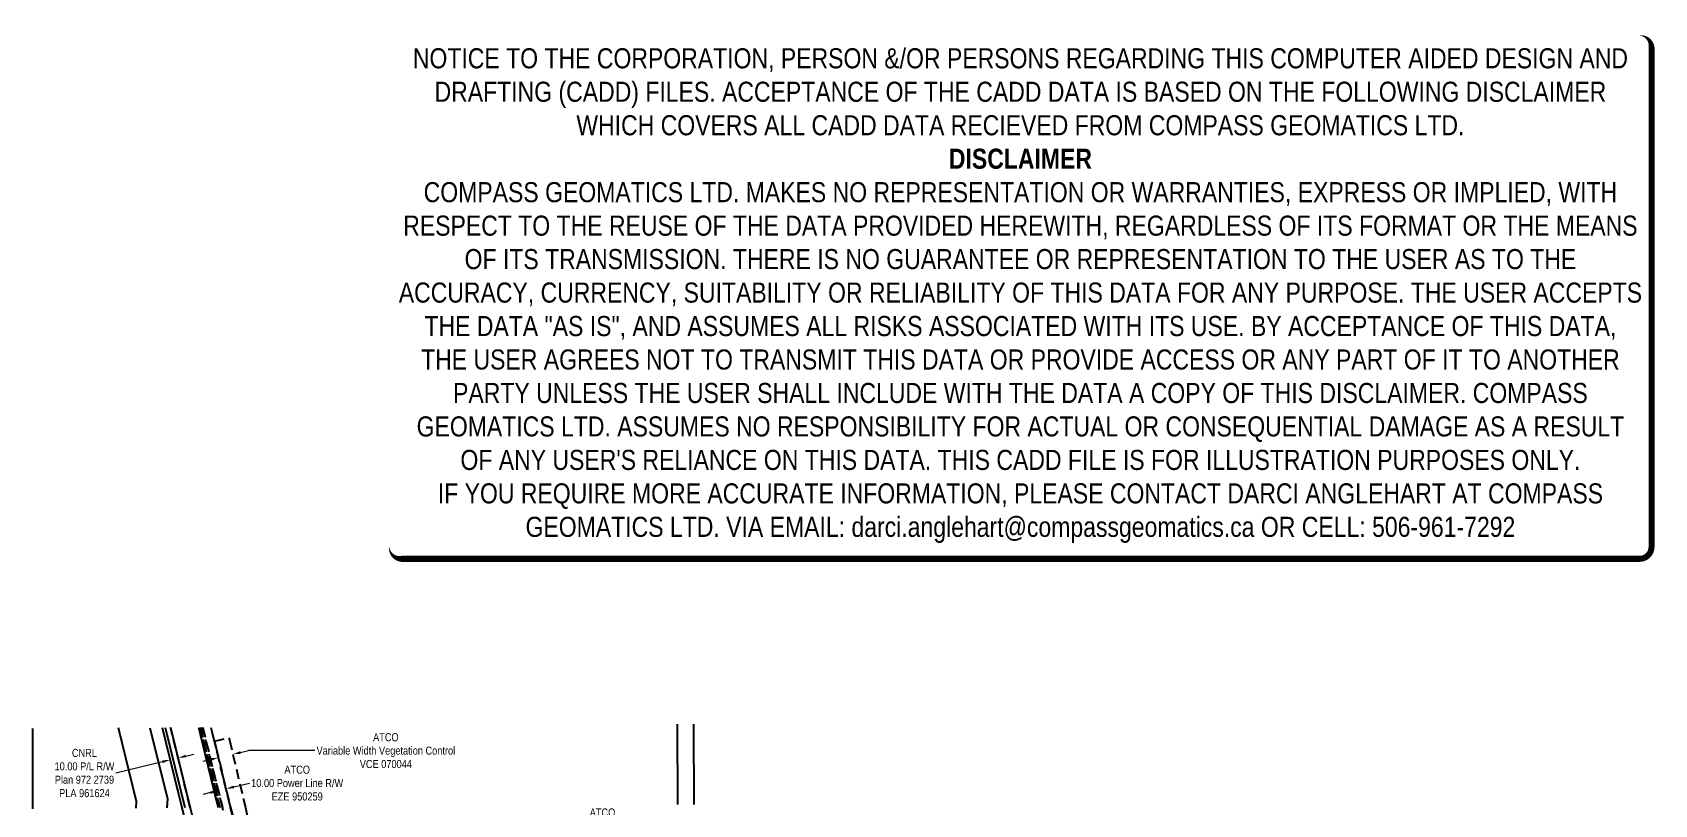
# Model space of a CAD drawing. Extents: x 516054 to 518684, y 6058562 to 6061257.
# Drawn here: x 516154 to 518173, y 6060296 to 6061257 of the extents above; entities that cross this region are included whole.
import ezdxf

# ---------------------------------------------------------------- set-up
doc = ezdxf.new("R2010")
doc.units = 0
doc.header["$LTSCALE"] = 5
doc.header["$PDSIZE"] = 0.5
for name, pattern in [('foc-ACCESSROAD', [3.75, 2.5, -1.25]), ('foc-FLOWLINE', [3.75, 2.5, -1.25]), ('foc-QUARTERLINE', [33, 25, -3, 2, -3])]:
    doc.linetypes.add(name, pattern=pattern)
doc.layers.get('Defpoints').update_dxf_attribs({"color": 9})
doc.layers.add('DISCLAIMER', color=7, linetype='Continuous', plot=False)
for name, color, linetype in [('F-AR', 190, 'foc-ACCESSROAD'), ('F-EZE', 190, 'foc-FLOWLINE'), ('F-RW', 190, 'Continuous'), ('F-VCE', 190, 'foc-FLOWLINE'), ('L-SEC', 7, 'Continuous'), ('L-SECQ', 8, 'foc-QUARTERLINE'), ('L-TITLEDB', 4, 'Continuous')]:
    doc.layers.add(name, color=color, linetype=linetype)
doc.layers.add('F-EZE-T', color=190, linetype='Continuous', lineweight=9)
doc.layers.add('F-RW-T', color=190, linetype='Continuous', lineweight=9)
doc.styles.add('80', font='ARIALN.TTF', dxfattribs={"height": 10})
doc.styles.add('80CG', font='ARIALN.TTF', dxfattribs={"height": 10})
doc.dimstyles.new('Compass 5 000', dxfattribs={"dimscale": 5, "dimtxt": 9, "dimasz": 2, "dimexe": 0.2, "dimexo": 0.0625, "dimgap": 0.5, "dimtad": 0, "dimtih": 1, "dimtoh": 1, "dimzin": 0, "dimdsep": 46, "dimtxsty": '80CG', "dimcen": 0.1, "dimse1": 1, "dimse2": 1, "dimclrd": 256, "dimclrt": 256, "dimaunit": 1, "dimadec": 4, "dimazin": 0, "dimtfac": 0.06, "dimtofl": 0, "dimtmove": 0, "dimatfit": 1, "dimfxl": 0.2, "dimtolj": 1, "dimtzin": 0, "dimlwd": -1, "dimarcsym": 0})

# ---------------------------------------------------------------- blocks, each defined once
blk = doc.blocks.new('*D373')
at = {"layer": 'Defpoints', "color": 0, "transparency": 16777216}
for p in [(516856.8, 6060087.1), (516951.9, 6060087.7), (516857, 6060066.6)]:
    blk.add_point(p, dxfattribs=at)
at = {"layer": 'F-EZE-T', "transparency": 16777216}
for p, q in [((516950.8, 6060260.8), (516940.8, 6060260.8)), ((516951.8, 6060097.7), (516950.8, 6060260.8)), ((516952.1, 6060057.2), (516952.2, 6060047.2))]:
    blk.add_line(p, q, dxfattribs=at)
for points in [[(516953.5, 6060097.7), (516950.2, 6060097.7), (516951.9, 6060087.7)], [(516953.8, 6060057.2), (516950.4, 6060057.2), (516952, 6060067.2)]]:
    blk.add_solid(points, dxfattribs=at)
at = {"layer": 'F-EZE-T', "transparency": 16777216, "insert": (516863.3, 6060260.8), "char_height": 10, "attachment_point": 5, "style": '80CG'}
blk.add_mtext('\\A1;ATCO\\P20.00 Transmission Line R/W\\PPlan 022 0949\\PEZE 000256', dxfattribs=at)
blk = doc.blocks.new('*D379')
at = {"layer": 'Defpoints', "color": 0, "transparency": 16777216}
for p in [(516394.6, 6060315.3), (516389.6, 6060293.8), (516399.3, 6060296.1)]:
    blk.add_point(p, dxfattribs=at)
at = {"layer": 'F-EZE-T', "transparency": 16777216}
for p, q in [((516375.2, 6060310.6), (516365.5, 6060308.2)), ((516404.3, 6060317.6), (516424, 6060322.4))]:
    blk.add_line(p, q, dxfattribs=at)
for points in [[(516374.8, 6060312.2), (516375.6, 6060309), (516384.9, 6060312.9)], [(516403.9, 6060319.3), (516404.7, 6060316), (516394.6, 6060315.3)]]:
    blk.add_solid(points, dxfattribs=at)
at = {"layer": 'F-EZE-T', "transparency": 16777216, "insert": (516483.2, 6060322.4), "char_height": 10, "attachment_point": 5, "style": '80CG'}
blk.add_mtext('\\A1;ATCO\\P10.00 Power Line R/W\\PEZE 950259', dxfattribs=at)
blk = doc.blocks.new('*D386')
at = {"layer": 'Defpoints', "color": 0, "transparency": 16777216}
for p in [(516321.2, 6060368.2), (516330.8, 6060370.5), (516325.2, 6060351.4)]:
    blk.add_point(p, dxfattribs=at)
at = {"layer": 'F-RW-T', "transparency": 16777216}
for p, q in [((516315.5, 6060349), (516257.3, 6060334.9)), ((516344.6, 6060356.1), (516354.3, 6060358.5))]:
    blk.add_line(p, q, dxfattribs=at)
for points in [[(516315.1, 6060350.7), (516315.9, 6060347.4), (516325.2, 6060351.4)], [(516344.2, 6060357.7), (516344.9, 6060354.5), (516334.8, 6060353.7)]]:
    blk.add_solid(points, dxfattribs=at)
at = {"layer": 'F-RW-T', "transparency": 16777216, "insert": (516218.3, 6060334.9), "char_height": 10, "attachment_point": 5, "style": '80CG'}
blk.add_mtext('\\A1;CNRL\\P10.00 P/L R/W\\PPlan 972 2739\\PPLA 961624', dxfattribs=at)
blk = doc.blocks.new('*D387')
at = {"layer": 'Defpoints', "color": 0, "transparency": 16777216}
for p in [(516383.9, 6060359.4), (516401.8, 6060363.6), (516403.1, 6060358.3)]:
    blk.add_point(p, dxfattribs=at)
at = {"layer": 'F-RW-T', "transparency": 16777216}
for p, q in [((516375.4, 6060351.8), (516365.7, 6060349.5)), ((516412.8, 6060360.6), (516422.5, 6060362.8)), ((516505.2, 6060362.8), (516422.5, 6060362.8))]:
    blk.add_line(p, q, dxfattribs=at)
for points in [[(516375.1, 6060353.4), (516375.8, 6060350.1), (516385.2, 6060354.1)], [(516412.4, 6060362.2), (516413.2, 6060358.9), (516403.1, 6060358.3)]]:
    blk.add_solid(points, dxfattribs=at)
at = {"layer": 'F-RW-T', "transparency": 16777216, "insert": (516593.6, 6060362.8), "char_height": 10, "attachment_point": 5, "style": '80CG'}
blk.add_mtext('\\A1;ATCO\\PVariable Width Vegetation Control\\PVCE 070044', dxfattribs=at)
blk = doc.blocks.new('Disclaimer_Legal')
at = {"layer": 'DISCLAIMER', "color": 254, "flags": 128}
blk.add_lwpolyline([(-3613, -1105, 37.5, 37.5, 0), (4096, -1105, 37.5, 37.5, 0.414214), (4171, -1030, 37.5, 37.5, 0), (4171, 2079, 37.5, 0, 0.414214), (4096, 2154, 0, 0, 0), (-3613, 2154, 0, 0, 0.414214), (-3688, 2079, 0, 0, 0), (-3688, -1030, 0, 37.5, 0.414214)], format="xyseb", close=True, dxfattribs=at)
at = {"layer": 'DISCLAIMER', "color": 254, "insert": (242, 534), "char_height": 125, "width": 7717.57, "attachment_point": 5, "style": '80'}
blk.add_mtext('NOTICE TO THE CORPORATION, PERSON &/OR PERSONS REGARDING THIS COMPUTER AIDED DESIGN AND DRAFTING (CADD) FILES. ACCEPTANCE OF THE CADD DATA IS BASED ON THE FOLLOWING DISCLAIMER WHICH COVERS ALL CADD DATA RECIEVED FROM COMPASS GEOMATICS LTD.\\P{\\fArial Narrow|b1|i0|c0|p34;DISCLAIMER}\\PCOMPASS GEOMATICS LTD. MAKES NO REPRESENTATION OR WARRANTIES, EXPRESS OR IMPLIED, WITH RESPECT TO THE REUSE OF THE DATA PROVIDED HEREWITH, REGARDLESS OF ITS FORMAT OR THE MEANS OF ITS TRANSMISSION. THERE IS NO GUARANTEE OR REPRESENTATION TO THE USER AS TO THE ACCURACY, CURRENCY, SUITABILITY OR RELIABILITY OF THIS DATA FOR ANY PURPOSE. THE USER ACCEPTS THE DATA "AS IS", AND ASSUMES ALL RISKS ASSOCIATED WITH ITS USE. BY ACCEPTANCE OF THIS DATA, THE USER AGREES NOT TO TRANSMIT THIS DATA OR PROVIDE ACCESS OR ANY PART OF IT TO ANOTHER PARTY UNLESS THE USER SHALL INCLUDE WITH THE DATA A COPY OF THIS DISCLAIMER. COMPASS GEOMATICS LTD. ASSUMES NO RESPONSIBILITY FOR ACTUAL OR CONSEQUENTIAL DAMAGE AS A RESULT OF ANY USER\'S RELIANCE ON THIS DATA. THIS CADD FILE IS FOR ILLUSTRATION PURPOSES ONLY.\\PIF YOU REQUIRE MORE ACCURATE INFORMATION, PLEASE CONTACT DARCI ANGLEHART AT COMPASS GEOMATICS LTD. VIA EMAIL: darci.anglehart@compassgeomatics.ca OR CELL: 506-961-7292', dxfattribs=at)

msp = doc.modelspace()

# ---------------------------------------------------------------- linework, layer by layer
at = {"layer": 'F-AR'}
for points in [[(516350.061, 6060291.623), (516327.25, 6060384.884), (516325.644, 6060391.48)], [(516362.62, 6060391.721), (516387.059, 6060291.863)]]:
    msp.add_lwpolyline(points, dxfattribs=at)
at = {"layer": 'F-EZE'}
for points in [[(516387.059, 6060291.863), (516362.62, 6060391.721)], [(516375.802, 6060391.807), (516377.012, 6060386.871), (516380.049, 6060374.526), (516381.778, 6060367.495), (516399.801, 6060294.181), (516400.342, 6060291.949), (516407.652, 6060261.947), (516458.551, 6060262.26), (516543.767, 6060262.784), (516583.497, 6060263.029), (516583.558, 6060253.034), (516458.612, 6060252.265), (516399.81, 6060251.903), (516390.094, 6060291.882), (516365.526, 6060391.74)], [(516365.526, 6060391.74), (516390.094, 6060291.882)]]:
    msp.add_lwpolyline(points, dxfattribs=at)
at = {"layer": 'F-RW'}
for points in [[(516282.596, 6060291.186), (516283.22, 6060299.609), (516260.826, 6060391.056)], [(516299.873, 6060391.311), (516321.541, 6060302.799), (516320.699, 6060291.433)], [(516325.644, 6060391.48), (516327.25, 6060384.884), (516350.061, 6060291.623), (516352.104, 6060283.268), (516364.015, 6060234.317), (516374.863, 6060189.497), (516377.452, 6060178.768), (516372.486, 6060174.084), (516342.6, 6060146.339), (516339.724, 6060149.43), (516336.622, 6060152.764), (516335.788, 6060153.66), (516341.566, 6060159.025), (516366.328, 6060182.261), (516354.322, 6060232.08), (516339.805, 6060291.556), (516335.741, 6060308.253), (516315.516, 6060391.414)]]:
    msp.add_lwpolyline(points, dxfattribs=at)
at = {"layer": 'F-VCE'}
msp.add_lwpolyline([(516418.652, 6060292.068), (516421.934, 6060278.127), (516479.394, 6060278.803), (516543.196, 6060280.819), (516543.767, 6060262.784), (516458.551, 6060262.26), (516407.652, 6060261.947), (516400.342, 6060291.949), (516399.801, 6060294.181), (516381.778, 6060367.495), (516380.049, 6060374.526), (516398.23, 6060378.85), (516398.851, 6060376.21), (516418.652, 6060292.068)], close=True, dxfattribs=at)
at = {"layer": 'L-SEC'}
for p, q in [((516956.332, 6060395.6), (516956.847, 6060295.6)), ((516976.448, 6060395.731), (516976.964, 6060295.704))]:
    msp.add_line(p, q, dxfattribs=at)
at = {"layer": 'L-SECQ'}
msp.add_line((516153.551, 6060390.355), (516153.804, 6060290.354), dxfattribs=at)
at = {"layer": 'L-TITLEDB'}
for points in [[(516343.621, 6060291.581), (516319.12, 6060391.437)], [(516360.231, 6060391.706), (516362.326, 6060383.161), (516382.451, 6060301.007), (516384.713, 6060291.848)]]:
    msp.add_lwpolyline(points, dxfattribs=at)

# ---------------------------------------------------------------- block references
at = {"layer": 'F-RW-T', "linetype": 'Continuous', "xscale": 0.2, "yscale": 0.2, "zscale": 0.2}
msp.add_blockref('Disclaimer_Legal', (517335.279, 6060822.658), dxfattribs=at)

# ---------------------------------------------------------------- dimensions: what is measured, and where the dimension line sits
at = {"layer": 'F-EZE-T'}
for base, p1, p2, angle, text, picture, middle in [((516394.615, 6060315.284), (516389.561, 6060293.789), (516399.26, 6060296.142), 13.640065, 'ATCO\\P10.00 Power Line R/W\\PEZE 950259', '*D379', (516483.17, 6060322.422)), ((516951.892, 6060087.713), (516856.968, 6060066.607), (516856.833, 6060087.087), 90.377725, 'ATCO\\P20.00 Transmission Line R/W\\PPlan 022 0949\\PEZE 000256', '*D373', (516863.33, 6060260.827))]:
    dim = msp.add_linear_dim(base=base, p1=p1, p2=p2, angle=angle, text=text, dimstyle='Compass 5 000', dxfattribs=at)
    dim.commit()
    dim.dimension.update_dxf_attribs({"geometry": picture, "text_midpoint": middle, "dimtype": 161})
at = {"layer": 'F-RW-T'}
dim = msp.add_linear_dim(base=(516325.246, 6060351.405), p1=(516330.759, 6060370.508), p2=(516321.168, 6060368.175), angle=193.669554, text='CNRL\\P10.00 P/L R/W\\PPlan 972 2739\\PPLA 961624', dimstyle='Compass 5 000', dxfattribs=at)
dim.commit()
dim.dimension.update_dxf_attribs({"geometry": '*D386', "text_midpoint": (516218.259, 6060334.891), "dimtype": 161})
dim = msp.add_linear_dim(base=(516403.074, 6060358.266), p1=(516383.929, 6060359.353), p2=(516401.827, 6060363.565), angle=13.242494, text='ATCO\\PVariable Width Vegetation Control\\PVCE 070044', dimstyle='Compass 5 000', override={"dimtmove": 1}, dxfattribs=at)
dim.commit()
dim.dimension.update_dxf_attribs({"geometry": '*D387', "text_midpoint": (516576.161, 6060358.746), "dimtype": 161})

doc.saveas('drawing.dxf')
